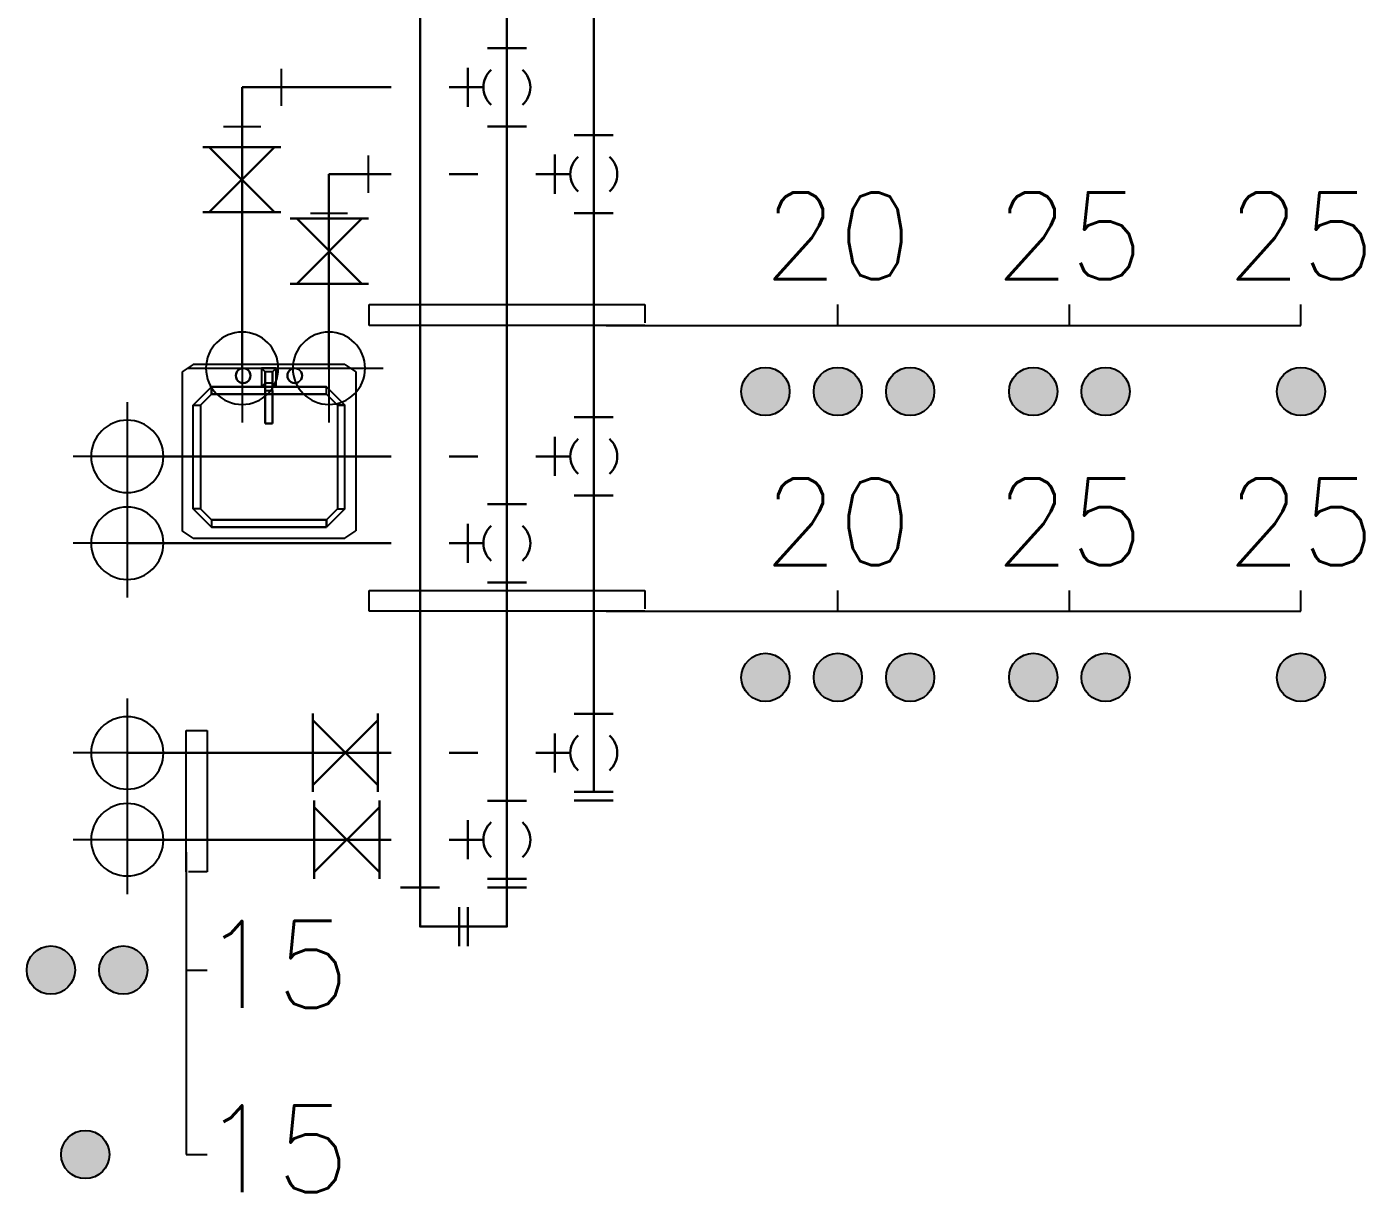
# Model space of a CAD drawing. Header units: millimetres. Extents: x 98929 to 11941380, y 952 to 54154.
# Drawn here: x 218073 to 222693, y 33988 to 38013 of the extents above; entities that cross this region are included whole.
import ezdxf
from ezdxf.enums import TextEntityAlignment as Align

# ---------------------------------------------------------------- set-up
doc = ezdxf.new("R2010")
doc.units = ezdxf.units.MM
doc.linetypes.add('PHANTOM', pattern=[63.50000000000001, 31.75, -6.35, 6.35, -6.35, 6.35, -6.35])
for name, color, linetype, lineweight in [('-급수', 3, 'Continuous', 30), ('-급탕', 2, 'Continuous', 30), ('-환탕', 4, 'Continuous', 30)]:
    doc.layers.add(name, color=color, linetype=linetype, lineweight=lineweight)
for name, color, linetype in [('1', 1, 'Continuous'), ('5TXT', 7, 'Continuous'), ('ex', 1, 'Continuous'), ('pipe', 3, 'Continuous'), ('Y', 2, 'Continuous'), ('빌트인', 8, 'Continuous')]:
    doc.layers.add(name, color=color, linetype=linetype)
doc.styles.add('굴림', font='simple.shx', dxfattribs={"bigfont": 'whgtxt.shx'})

# ---------------------------------------------------------------- blocks, each defined once
blk = doc.blocks.new('P1')
at = {"layer": '1', "color": 1, "linetype": 'Continuous'}
for p, q in [((0, -112.5), (0, 112.5)), ((112.5, 0), (-112.5, 0))]:
    blk.add_line(p, q, dxfattribs=at)
at = {"layer": 'pipe', "color": 2}
blk.add_circle((0, 0), 75, dxfattribs=at)
blk = doc.blocks.new('SINK2')
at = {"layer": '빌트인'}
for p, q in [((-261.8672973981593, 600), (-300, 574.5549607868306)), ((-300, 25.4450392134022), (-300, 574.5549607868306)), ((-261.8672973981593, 600), (261.8672973981593, 600)), ((-198.2198431470897, 561.8672973983921), (-261.8672973981593, 498.2198431470897)), ((-261.8672973981593, 498.2198431470897), (-198.2198431470897, 561.8672973983921)), ((198.2198431470897, 561.8672973983921), (-198.2198431470897, 561.8672973983921)), ((-198.2198431470897, 561.8672973983921), (198.2198431470897, 561.8672973983921)), ((-198.2198431470897, 536.3525457489304), (-198.2198431470897, 561.8672973983921)), ((-198.2198431470897, 536.3525457489304), (-198.2198431470897, 561.8672973983921)), ((261.8672973981593, 498.2198431470897), (198.2198431470897, 561.8672973983921)), ((198.2198431470897, 561.8672973983921), (198.2198431470897, 536.3525457489304)), ((261.8672973981593, 498.2198431470897), (198.2198431470897, 561.8672973983921)), ((198.2198431470897, 536.3525457489304), (198.2198431470897, 561.8672973983921)), ((261.8672973981593, 600), (300, 574.5549607868306)), ((300, 25.4450392134022), (300, 574.5549607868306)), ((-236.4222581849899, 498.2198431470897), (-198.2198431470897, 536.3525457489304)), ((-198.2198431470897, 536.3525457489304), (-236.4222581849899, 498.2198431470897)), ((-198.2198431470897, 536.3525457489304), (198.2198431470897, 536.3525457489304)), ((198.2198431470897, 536.3525457489304), (-198.2198431470897, 536.3525457489304)), ((236.4222581849899, 498.2198431470897), (198.2198431470897, 536.3525457489304)), ((198.2198431470897, 536.3525457489304), (236.4222581849899, 498.2198431470897)), ((-261.8672973981593, 498.2198431470897), (-261.8672973981593, 140.0522843271028)), ((-261.8672973981593, 498.2198431470897), (-261.8672973981593, 140.0522843271028)), ((-236.4222581849899, 498.2198431470897), (-261.8672973981593, 498.2198431470897)), ((-236.4222581849899, 498.2198431470897), (-261.8672973981593, 498.2198431470897)), ((-236.4222581849899, 140.0522843271028), (-236.4222581849899, 498.2198431470897)), ((-236.4222581849899, 140.0522843271028), (-236.4222581849899, 498.2198431470897)), ((236.4222581849899, 140.0522843271028), (236.4222581849899, 498.2198431470897)), ((236.4222581849899, 498.2198431470897), (261.8672973981593, 498.2198431470897)), ((236.4222581849899, 140.0522843271028), (236.4222581849899, 498.2198431470897)), ((236.4222581849899, 498.2198431470897), (261.8672973981593, 498.2198431470897)), ((261.8672973981593, 498.2198431470897), (261.8672973981593, 140.0522843271028)), ((261.8672973981593, 498.2198431470897), (261.8672973981593, 140.0522843271028)), ((-12.75737582473084, 203.6300261421129), (-12.75737582473084, 89.09249346447177)), ((12.75737582473084, 203.6300261421129), (-12.75737582473084, 203.6300261421129)), ((-12.75737582473084, 203.6300261421129), (-12.75737582473084, 101.8498692892026)), ((12.75737582473084, 203.6300261421129), (-12.75737582473084, 203.6300261421129)), ((-12.75737582473084, 203.6300261421129), (12.75737582473084, 203.6300261421129)), ((12.75737582473084, 203.6300261421129), (-12.75737582473084, 203.6300261421129)), ((-12.75737582473084, 203.6300261421129), (-12.75737582473084, 101.8498692892026)), ((-12.75737582473084, 89.09249346447177), (-12.75737582473084, 203.6300261421129)), ((12.75737582473084, 89.09249346447177), (12.75737582473084, 203.6300261421129)), ((12.75737582473084, 101.8498692892026), (12.75737582473084, 203.6300261421129)), ((12.75737582473084, 203.6300261421129), (12.75737582473084, 101.8498692892026)), ((12.75737582473084, 89.09249346447177), (12.75737582473084, 203.6300261421129)), ((-261.8672973981593, 140.0522843271028), (-198.2198431470897, 76.40483007603325)), ((-261.8672973981593, 140.0522843271028), (-236.4222581849899, 140.0522843271028)), ((-198.2198431470897, 76.40483007603325), (-261.8672973981593, 140.0522843271028)), ((-261.8672973981593, 140.0522843271028), (-236.4222581849899, 140.0522843271028)), ((-198.2198431470897, 101.8498692892026), (-236.4222581849899, 140.0522843271028)), ((-236.4222581849899, 140.0522843271028), (-198.2198431470897, 101.8498692892026)), ((198.2198431470897, 76.40483007603325), (261.8672973981593, 140.0522843271028)), ((236.4222581849899, 140.0522843271028), (198.2198431470897, 101.8498692892026)), ((261.8672973981593, 140.0522843271028), (198.2198431470897, 76.40483007603325)), ((198.2198431470897, 101.8498692892026), (236.4222581849899, 140.0522843271028)), ((261.8672973981593, 140.0522843271028), (236.4222581849899, 140.0522843271028)), ((236.4222581849899, 140.0522843271028), (261.8672973981593, 140.0522843271028)), ((198.2198431470897, 101.8498692892026), (-198.2198431470897, 101.8498692892026)), ((-198.2198431470897, 101.8498692892026), (198.2198431470897, 101.8498692892026)), ((-198.2198431470897, 76.40483007603325), (-198.2198431470897, 101.8498692892026)), ((-198.2198431470897, 101.8498692892026), (-198.2198431470897, 76.40483007603325)), ((12.75737582473084, 101.8498692892026), (-12.75737582473084, 101.8498692892026)), ((-12.75737582473084, 101.8498692892026), (12.75737582473084, 101.8498692892026)), ((-12.75737582473084, 63.64745425130241), (-12.75737582473084, 101.8498692892026)), ((-12.75737582473084, 101.8498692892026), (-12.75737582473084, 89.09249346447177)), ((-12.75737582473084, 101.8498692892026), (-12.75737582473084, 89.09249346447177)), ((-12.75737582473084, 63.64745425130241), (-12.75737582473084, 101.8498692892026)), ((12.75737582473084, 101.8498692892026), (12.75737582473084, 63.64745425130241)), ((12.75737582473084, 89.09249346447177), (12.75737582473084, 101.8498692892026)), ((12.75737582473084, 101.8498692892026), (12.75737582473084, 63.64745425130241)), ((12.75737582473084, 101.8498692892026), (12.75737582473084, 89.09249346447177)), ((198.2198431470897, 101.8498692892026), (198.2198431470897, 76.40483007603325)), ((198.2198431470897, 101.8498692892026), (198.2198431470897, 76.40483007603325)), ((-198.2198431470897, 76.40483007603325), (198.2198431470897, 76.40483007603325)), ((198.2198431470897, 76.40483007603325), (-198.2198431470897, 76.40483007603325)), ((-111.1216233037412, 50.95979086286388), (-113.7009834432974, 44.75538404099643)), ((-113.7009834432974, 44.75538404099643), (-111.1216233037412, 50.95979086286388)), ((-111.1216233037412, 50.95979086286388), (-113.7009834432974, 44.75538404099643)), ((-113.7009834432974, 44.75538404099643), (-111.1216233037412, 50.95979086286388)), ((-107.0783020041417, 56.188223577803), (-111.1216233037412, 50.95979086286388)), ((-111.1216233037412, 50.95979086286388), (-107.0783020041417, 56.188223577803)), ((-107.0783020041417, 56.188223577803), (-111.1216233037412, 50.95979086286388)), ((-111.1216233037412, 50.95979086286388), (-107.0783020041417, 56.188223577803)), ((-101.8498692892026, 60.23154487740248), (-107.0783020041417, 56.188223577803)), ((-107.0783020041417, 56.188223577803), (-101.8498692892026, 60.23154487740248)), ((-101.8498692892026, 60.23154487740248), (-107.0783020041417, 56.188223577803)), ((-107.0783020041417, 56.188223577803), (-101.8498692892026, 60.23154487740248)), ((-95.64546246733516, 62.81090501695871), (-101.8498692892026, 60.23154487740248)), ((-101.8498692892026, 60.23154487740248), (-95.64546246733516, 62.81090501695871)), ((-95.64546246733516, 62.81090501695871), (-101.8498692892026, 60.23154487740248)), ((-101.8498692892026, 60.23154487740248), (-95.64546246733516, 62.81090501695871)), ((-89.09249346447177, 63.64745425130241), (-95.64546246733516, 62.81090501695871)), ((-95.64546246733516, 62.81090501695871), (-89.09249346447177, 63.64745425130241)), ((-89.09249346447177, 63.64745425130241), (-95.64546246733516, 62.81090501695871)), ((-95.64546246733516, 62.81090501695871), (-89.09249346447177, 63.64745425130241)), ((-82.46981202531606, 62.81090501695871), (-89.09249346447177, 63.64745425130241)), ((-82.46981202531606, 62.81090501695871), (-89.09249346447177, 63.64745425130241)), ((-89.09249346447177, 63.64745425130241), (-82.46981202531606, 62.81090501695871)), ((-82.46981202531606, 62.81090501695871), (-89.09249346447177, 63.64745425130241)), ((-76.33511763974093, 60.23154487740248), (-82.46981202531606, 62.81090501695871)), ((-82.46981202531606, 62.81090501695871), (-76.33511763974093, 60.23154487740248)), ((-76.33511763974093, 60.23154487740248), (-82.46981202531606, 62.81090501695871)), ((-82.46981202531606, 62.81090501695871), (-76.33511763974093, 60.23154487740248)), ((-71.10668492456898, 56.188223577803), (-76.33511763974093, 60.23154487740248)), ((-76.33511763974093, 60.23154487740248), (-71.10668492456898, 56.188223577803)), ((-71.10668492456898, 56.188223577803), (-76.33511763974093, 60.23154487740248)), ((-76.33511763974093, 60.23154487740248), (-71.10668492456898, 56.188223577803)), ((-67.0633636249695, 50.95979086286388), (-71.10668492456898, 56.188223577803)), ((-71.10668492456898, 56.188223577803), (-67.0633636249695, 50.95979086286388)), ((-67.0633636249695, 50.95979086286388), (-71.10668492456898, 56.188223577803)), ((-71.10668492456898, 56.188223577803), (-67.0633636249695, 50.95979086286388)), ((-64.4840034856461, 44.75538404099643), (-67.0633636249695, 50.95979086286388)), ((-67.0633636249695, 50.95979086286388), (-64.4840034856461, 44.75538404099643)), ((-64.4840034856461, 44.75538404099643), (-67.0633636249695, 50.95979086286388)), ((-67.0633636249695, 50.95979086286388), (-64.4840034856461, 44.75538404099643)), ((-12.75737582473084, 63.64745425130241), (-25.44503921316937, 76.40483007603325)), ((-25.44503921316937, 76.40483007603325), (25.44503921316937, 76.40483007603325)), ((-25.44503921316937, 76.40483007603325), (-12.75737582473084, 63.64745425130241)), ((-25.44503921316937, 12.75737582473084), (-25.44503921316937, 76.40483007603325)), ((-12.75737582473084, 89.09249346447177), (12.75737582473084, 89.09249346447177)), ((-12.75737582473084, 89.09249346447177), (12.75737582473084, 89.09249346447177)), ((-12.75737582473084, 25.4450392134022), (-12.75737582473084, 89.09249346447177)), ((-12.75737582473084, 89.09249346447177), (-12.75737582473084, 25.4450392134022)), ((12.75737582473084, 63.64745425130241), (-12.75737582473084, 63.64745425130241)), ((12.75737582473084, 63.64745425130241), (-12.75737582473084, 63.64745425130241)), ((-12.75737582473084, 25.4450392134022), (-12.75737582473084, 63.64745425130241)), ((12.75737582473084, 89.09249346447177), (12.75737582473084, 25.4450392134022)), ((12.75737582473084, 89.09249346447177), (12.75737582473084, 25.4450392134022)), ((25.44503921316937, 76.40483007603325), (12.75737582473084, 63.64745425130241)), ((12.75737582473084, 63.64745425130241), (25.44503921316937, 76.40483007603325)), ((12.75737582473084, 25.4450392134022), (12.75737582473084, 63.64745425130241)), ((25.44503921316937, 76.40483007603325), (25.44503921316937, 12.75737582473084)), ((67.0633636249695, 50.95979086286388), (64.4840034856461, 44.75538404099643)), ((64.4840034856461, 44.75538404099643), (67.0633636249695, 50.95979086286388)), ((67.0633636249695, 50.95979086286388), (64.4840034856461, 44.75538404099643)), ((64.4840034856461, 44.75538404099643), (67.0633636249695, 50.95979086286388)), ((71.10668492480181, 56.188223577803), (67.0633636249695, 50.95979086286388)), ((67.0633636249695, 50.95979086286388), (71.10668492480181, 56.188223577803)), ((71.10668492480181, 56.188223577803), (67.0633636249695, 50.95979086286388)), ((67.0633636249695, 50.95979086286388), (71.10668492480181, 56.188223577803)), ((76.33511763974093, 60.23154487740248), (71.10668492480181, 56.188223577803)), ((71.10668492480181, 56.188223577803), (76.33511763974093, 60.23154487740248)), ((76.33511763974093, 60.23154487740248), (71.10668492480181, 56.188223577803)), ((71.10668492480181, 56.188223577803), (76.33511763974093, 60.23154487740248)), ((82.46981202531606, 62.81090501695871), (76.33511763974093, 60.23154487740248)), ((76.33511763974093, 60.23154487740248), (82.46981202531606, 62.81090501695871)), ((82.46981202531606, 62.81090501695871), (76.33511763974093, 60.23154487740248)), ((76.33511763974093, 60.23154487740248), (82.46981202531606, 62.81090501695871)), ((89.09249346447177, 63.64745425130241), (82.46981202531606, 62.81090501695871)), ((82.46981202531606, 62.81090501695871), (89.09249346447177, 63.64745425130241)), ((89.09249346447177, 63.64745425130241), (82.46981202531606, 62.81090501695871)), ((82.46981202531606, 62.81090501695871), (89.09249346447177, 63.64745425130241)), ((95.64546246733516, 62.81090501695871), (89.09249346447177, 63.64745425130241)), ((89.09249346447177, 63.64745425130241), (95.64546246733516, 62.81090501695871)), ((95.64546246733516, 62.81090501695871), (89.09249346447177, 63.64745425130241)), ((89.09249346447177, 63.64745425130241), (95.64546246733516, 62.81090501695871)), ((101.8498692892026, 60.23154487740248), (95.64546246733516, 62.81090501695871)), ((95.64546246733516, 62.81090501695871), (101.8498692892026, 60.23154487740248)), ((101.8498692892026, 60.23154487740248), (95.64546246733516, 62.81090501695871)), ((95.64546246733516, 62.81090501695871), (101.8498692892026, 60.23154487740248)), ((107.0783020043746, 56.188223577803), (101.8498692892026, 60.23154487740248)), ((101.8498692892026, 60.23154487740248), (107.0783020043746, 56.188223577803)), ((107.0783020043746, 56.188223577803), (101.8498692892026, 60.23154487740248)), ((101.8498692892026, 60.23154487740248), (107.0783020043746, 56.188223577803)), ((111.121623303974, 50.95979086286388), (107.0783020043746, 56.188223577803)), ((107.0783020043746, 56.188223577803), (111.121623303974, 50.95979086286388)), ((111.121623303974, 50.95979086286388), (107.0783020043746, 56.188223577803)), ((107.0783020043746, 56.188223577803), (111.121623303974, 50.95979086286388)), ((113.7009834432974, 44.75538404099643), (111.121623303974, 50.95979086286388)), ((111.121623303974, 50.95979086286388), (113.7009834432974, 44.75538404099643)), ((113.7009834432974, 44.75538404099643), (111.121623303974, 50.95979086286388)), ((111.121623303974, 50.95979086286388), (113.7009834432974, 44.75538404099643)), ((-261.8672973981593, 0), (-300, 25.4450392134022)), ((261.8672973981593, 0), (-261.8672973981593, 0)), ((-113.7009834432974, 44.75538404099643), (-114.5375326776411, 38.20241503813304)), ((-114.5375326776411, 38.20241503813304), (-113.7009834432974, 44.75538404099643)), ((-113.7009834432974, 44.75538404099643), (-114.5375326776411, 38.20241503813304)), ((-114.5375326776411, 38.20241503813304), (-113.7009834432974, 44.75538404099643)), ((-114.5375326776411, 38.20241503813304), (-113.7009834432974, 31.57973359897733)), ((-113.7009834432974, 31.57973359897733), (-114.5375326776411, 38.20241503813304)), ((-114.5375326776411, 38.20241503813304), (-113.7009834432974, 31.57973359897733)), ((-113.7009834432974, 31.57973359897733), (-114.5375326776411, 38.20241503813304)), ((-113.7009834432974, 31.57973359897733), (-111.1216233037412, 25.4450392134022)), ((-111.1216233037412, 25.4450392134022), (-113.7009834432974, 31.57973359897733)), ((-113.7009834432974, 31.57973359897733), (-111.1216233037412, 25.4450392134022)), ((-111.1216233037412, 25.4450392134022), (-113.7009834432974, 31.57973359897733)), ((-111.1216233037412, 25.4450392134022), (-107.0783020041417, 20.21660649823025)), ((-107.0783020041417, 20.21660649823025), (-111.1216233037412, 25.4450392134022)), ((-111.1216233037412, 25.4450392134022), (-107.0783020041417, 20.21660649823025)), ((-107.0783020041417, 20.21660649823025), (-111.1216233037412, 25.4450392134022)), ((-107.0783020041417, 20.21660649823025), (-101.8498692892026, 16.17328519863077)), ((-101.8498692892026, 16.17328519863077), (-107.0783020041417, 20.21660649823025)), ((-107.0783020041417, 20.21660649823025), (-101.8498692892026, 16.17328519863077)), ((-101.8498692892026, 16.17328519863077), (-107.0783020041417, 20.21660649823025)), ((-101.8498692892026, 16.17328519863077), (-95.64546246733516, 13.59392505930737)), ((-95.64546246733516, 13.59392505930737), (-101.8498692892026, 16.17328519863077)), ((-101.8498692892026, 16.17328519863077), (-95.64546246733516, 13.59392505930737)), ((-95.64546246733516, 13.59392505930737), (-101.8498692892026, 16.17328519863077)), ((-95.64546246733516, 13.59392505930737), (-89.09249346447177, 12.75737582473084)), ((-89.09249346447177, 12.75737582473084), (-95.64546246733516, 13.59392505930737)), ((-95.64546246733516, 13.59392505930737), (-89.09249346447177, 12.75737582473084)), ((-89.09249346447177, 12.75737582473084), (-95.64546246733516, 13.59392505930737)), ((-89.09249346447177, 12.75737582473084), (-82.46981202531606, 13.59392505930737)), ((-82.46981202531606, 13.59392505930737), (-89.09249346447177, 12.75737582473084)), ((-89.09249346447177, 12.75737582473084), (-82.46981202531606, 13.59392505930737)), ((-82.46981202531606, 13.59392505930737), (-89.09249346447177, 12.75737582473084)), ((-82.46981202531606, 13.59392505930737), (-76.33511763974093, 16.17328519863077)), ((-76.33511763974093, 16.17328519863077), (-82.46981202531606, 13.59392505930737)), ((-82.46981202531606, 13.59392505930737), (-76.33511763974093, 16.17328519863077)), ((-76.33511763974093, 16.17328519863077), (-82.46981202531606, 13.59392505930737)), ((-76.33511763974093, 16.17328519863077), (-71.10668492456898, 20.21660649823025)), ((-71.10668492456898, 20.21660649823025), (-76.33511763974093, 16.17328519863077)), ((-76.33511763974093, 16.17328519863077), (-71.10668492456898, 20.21660649823025)), ((-71.10668492456898, 20.21660649823025), (-76.33511763974093, 16.17328519863077)), ((-71.10668492456898, 20.21660649823025), (-67.0633636249695, 25.4450392134022)), ((-67.0633636249695, 25.4450392134022), (-71.10668492456898, 20.21660649823025)), ((-71.10668492456898, 20.21660649823025), (-67.0633636249695, 25.4450392134022)), ((-67.0633636249695, 25.4450392134022), (-71.10668492456898, 20.21660649823025)), ((-67.0633636249695, 25.4450392134022), (-64.4840034856461, 31.57973359897733)), ((-64.4840034856461, 31.57973359897733), (-67.0633636249695, 25.4450392134022)), ((-67.0633636249695, 25.4450392134022), (-64.4840034856461, 31.57973359897733)), ((-64.4840034856461, 31.57973359897733), (-67.0633636249695, 25.4450392134022)), ((-63.64745425106958, 38.20241503813304), (-64.4840034856461, 44.75538404099643)), ((-64.4840034856461, 44.75538404099643), (-63.64745425106958, 38.20241503813304)), ((-63.64745425106958, 38.20241503813304), (-64.4840034856461, 44.75538404099643)), ((-64.4840034856461, 44.75538404099643), (-63.64745425106958, 38.20241503813304)), ((-64.4840034856461, 31.57973359897733), (-63.64745425106958, 38.20241503813304)), ((-63.64745425106958, 38.20241503813304), (-64.4840034856461, 31.57973359897733)), ((-64.4840034856461, 31.57973359897733), (-63.64745425106958, 38.20241503813304)), ((-63.64745425106958, 38.20241503813304), (-64.4840034856461, 31.57973359897733)), ((-12.75737582473084, 25.4450392134022), (-25.44503921316937, 12.75737582473084)), ((-12.75737582473084, 25.4450392134022), (-25.44503921316937, 12.75737582473084)), ((25.44503921316937, 12.75737582473084), (-25.44503921316937, 12.75737582473084)), ((12.75737582473084, 25.4450392134022), (-12.75737582473084, 25.4450392134022)), ((12.75737582473084, 25.4450392134022), (-12.75737582473084, 25.4450392134022)), ((12.75737582473084, 25.4450392134022), (25.44503921316937, 12.75737582473084)), ((12.75737582473084, 25.4450392134022), (25.44503921316937, 12.75737582473084)), ((63.64745425130241, 38.20241503813304), (64.4840034856461, 44.75538404099643)), ((64.4840034856461, 44.75538404099643), (63.64745425130241, 38.20241503813304)), ((63.64745425130241, 38.20241503813304), (64.4840034856461, 44.75538404099643)), ((64.4840034856461, 44.75538404099643), (63.64745425130241, 38.20241503813304)), ((63.64745425130241, 38.20241503813304), (64.4840034856461, 31.57973359897733)), ((64.4840034856461, 31.57973359897733), (63.64745425130241, 38.20241503813304)), ((63.64745425130241, 38.20241503813304), (64.4840034856461, 31.57973359897733)), ((64.4840034856461, 31.57973359897733), (63.64745425130241, 38.20241503813304)), ((64.4840034856461, 31.57973359897733), (67.0633636249695, 25.4450392134022)), ((67.0633636249695, 25.4450392134022), (64.4840034856461, 31.57973359897733)), ((64.4840034856461, 31.57973359897733), (67.0633636249695, 25.4450392134022)), ((67.0633636249695, 25.4450392134022), (64.4840034856461, 31.57973359897733)), ((67.0633636249695, 25.4450392134022), (71.10668492480181, 20.21660649823025)), ((71.10668492480181, 20.21660649823025), (67.0633636249695, 25.4450392134022)), ((67.0633636249695, 25.4450392134022), (71.10668492480181, 20.21660649823025)), ((71.10668492480181, 20.21660649823025), (67.0633636249695, 25.4450392134022)), ((71.10668492480181, 20.21660649823025), (76.33511763974093, 16.17328519863077)), ((76.33511763974093, 16.17328519863077), (71.10668492480181, 20.21660649823025)), ((71.10668492480181, 20.21660649823025), (76.33511763974093, 16.17328519863077)), ((76.33511763974093, 16.17328519863077), (71.10668492480181, 20.21660649823025)), ((76.33511763974093, 16.17328519863077), (82.46981202531606, 13.59392505930737)), ((82.46981202531606, 13.59392505930737), (76.33511763974093, 16.17328519863077)), ((76.33511763974093, 16.17328519863077), (82.46981202531606, 13.59392505930737)), ((82.46981202531606, 13.59392505930737), (76.33511763974093, 16.17328519863077)), ((82.46981202531606, 13.59392505930737), (89.09249346447177, 12.75737582473084)), ((89.09249346447177, 12.75737582473084), (82.46981202531606, 13.59392505930737)), ((82.46981202531606, 13.59392505930737), (89.09249346447177, 12.75737582473084)), ((89.09249346447177, 12.75737582473084), (82.46981202531606, 13.59392505930737)), ((89.09249346447177, 12.75737582473084), (95.64546246733516, 13.59392505930737)), ((95.64546246733516, 13.59392505930737), (89.09249346447177, 12.75737582473084)), ((89.09249346447177, 12.75737582473084), (95.64546246733516, 13.59392505930737)), ((95.64546246733516, 13.59392505930737), (89.09249346447177, 12.75737582473084)), ((95.64546246733516, 13.59392505930737), (101.8498692892026, 16.17328519863077)), ((101.8498692892026, 16.17328519863077), (95.64546246733516, 13.59392505930737)), ((95.64546246733516, 13.59392505930737), (101.8498692892026, 16.17328519863077)), ((101.8498692892026, 16.17328519863077), (95.64546246733516, 13.59392505930737)), ((101.8498692892026, 16.17328519863077), (107.0783020043746, 20.21660649823025)), ((107.0783020043746, 20.21660649823025), (101.8498692892026, 16.17328519863077)), ((101.8498692892026, 16.17328519863077), (107.0783020043746, 20.21660649823025)), ((107.0783020043746, 20.21660649823025), (101.8498692892026, 16.17328519863077)), ((107.0783020043746, 20.21660649823025), (111.121623303974, 25.4450392134022)), ((111.121623303974, 25.4450392134022), (107.0783020043746, 20.21660649823025)), ((107.0783020043746, 20.21660649823025), (111.121623303974, 25.4450392134022)), ((111.121623303974, 25.4450392134022), (107.0783020043746, 20.21660649823025)), ((111.121623303974, 25.4450392134022), (113.7009834432974, 31.57973359897733)), ((113.7009834432974, 31.57973359897733), (111.121623303974, 25.4450392134022)), ((111.121623303974, 25.4450392134022), (113.7009834432974, 31.57973359897733)), ((113.7009834432974, 31.57973359897733), (111.121623303974, 25.4450392134022)), ((114.5375326776411, 38.20241503813304), (113.7009834432974, 44.75538404099643)), ((113.7009834432974, 44.75538404099643), (114.5375326776411, 38.20241503813304)), ((114.5375326776411, 38.20241503813304), (113.7009834432974, 44.75538404099643)), ((113.7009834432974, 44.75538404099643), (114.5375326776411, 38.20241503813304)), ((113.7009834432974, 31.57973359897733), (114.5375326776411, 38.20241503813304)), ((114.5375326776411, 38.20241503813304), (113.7009834432974, 31.57973359897733)), ((113.7009834432974, 31.57973359897733), (114.5375326776411, 38.20241503813304)), ((114.5375326776411, 38.20241503813304), (113.7009834432974, 31.57973359897733)), ((261.8672973981593, 0), (300, 25.4450392134022))]:
    blk.add_line(p, q, dxfattribs=at)
blk = doc.blocks.new('SF31T')
at = {"color": 2, "linetype": 'Continuous'}
for p, q in [((-0.75, 1.5), (0.75, 1.5)), ((1.5, 0.75), (1.5, -0.75)), ((-0.75, -1.5), (0.75, -1.5))]:
    blk.add_line(p, q, dxfattribs=at)
at = {"color": 0, "linetype": 'Continuous'}
for p, q in [((0, 1.5), (0, -1.5)), ((1.5, 0), (0.9000000000000057, 0))]:
    blk.add_line(p, q, dxfattribs=at)
at = {"color": 2, "linetype": 'Continuous'}
for start, end in [(131.8103148957781, 228.1896851042219), (311.8103148957782, 408.1896851042219)]:
    blk.add_arc((0, 0), 0.9, start, end, dxfattribs=at)
for p in [(0, 1.5), (1.5, 0), (0, -1.5)]:
    blk.add_point(p, dxfattribs=at)
blk = doc.blocks.new('SF30D2')
at = {"color": 2, "linetype": 'Continuous'}
for p, q in [((0.7499999999999432, 1.5), (-0.7500000000000568, 1.5)), ((1.499999999999943, -0.75), (1.499999999999943, 0.75)), ((-0.7500000000000568, -1.499999999999886), (0.7499999999999432, -1.499999999999886)), ((-0.7500000000000568, -1.822017367763351), (0.7499999999999432, -1.822017367763351))]:
    blk.add_line(p, q, dxfattribs=at)
at = {"color": 0, "linetype": 'Continuous'}
for p, q in [((-5.684341886080801e-14, -1.499999999999886), (-5.684341886080801e-14, 1.5)), ((0.8999999999999773, 0), (1.499999999999943, 0))]:
    blk.add_line(p, q, dxfattribs=at)
at = {"color": 2, "linetype": 'Continuous'}
for start, end in [(131.8103148957781, 228.1896851042219), (311.8103148957781, 408.1896851042219)]:
    blk.add_arc((0, 0), 0.9, start, end, dxfattribs=at)
for p in [(-5.684341886080801e-14, 1.5), (1.499999999999943, 0)]:
    blk.add_point(p, dxfattribs=at)
blk = doc.blocks.new('SA20L')
at = {"color": 2, "linetype": 'Continuous'}
for p, q in [((1.590990257669745, 0.5303300858899149), (0.5303300858899149, 1.590990257669745)), ((0.5303300858899149, -1.590990257669745), (1.590990257669745, -0.5303300858899149))]:
    blk.add_line(p, q, dxfattribs=at)
at = {"color": 0, "linetype": 'Continuous'}
blk.add_lwpolyline([(1.06066017177983, -1.060660171779801), (0, 0), (1.06066017177983, 1.060660171779801)], dxfattribs=at)
at = {"color": 2, "linetype": 'Continuous'}
for p in [(1.060660171779844, 1.060660171779801), (1.060660171779844, -1.06066017177983)]:
    blk.add_point(p, dxfattribs=at)
blk = doc.blocks.new('VALG01')
at = {"color": 3, "linetype": 'Continuous'}
for p, q in [((-1.249999999999972, 1.5), (-1.249999999999972, -1.5)), ((1.250000000000028, 1.5), (1.250000000000028, -1.5))]:
    blk.add_line(p, q, dxfattribs=at)
at = {"color": 2, "linetype": 'Continuous'}
for p, q in [((-1.249999999999972, -1.25), (1.250000000000028, 1.25)), ((-1.249999999999972, 1.25), (1.250000000000028, -1.25))]:
    blk.add_line(p, q, dxfattribs=at)
at = {"color": 3, "linetype": 'Continuous'}
for p in [(-1.249999999999972, 0), (1.250000000000028, 0)]:
    blk.add_point(p, dxfattribs=at)
blk = doc.blocks.new('A$C2A6351C6')
at = {"xscale": 49.99999999999999, "yscale": 49.99999999999999, "zscale": 49.99999999999999, "rotation": 180}
blk.add_blockref('VALG01', (62.50007005262887, 75.00007149600424), dxfattribs=at)

msp = doc.modelspace()

# ---------------------------------------------------------------- hatches: boundary and pattern name
at = {"layer": '5TXT'}
h = msp.add_hatch(color=7, dxfattribs=at)
h.dxf.hatch_style = 1
edge = h.paths.add_edge_path()
edge.add_arc((220624.6659306483, 36753.40127378902), 83.33299996666676, 539.9999999999786, 899.9999999999786, ccw=False)
h = msp.add_hatch(color=7, dxfattribs=at)
h.dxf.hatch_style = 1
edge = h.paths.add_edge_path()
edge.add_arc((220874.6649305483, 36753.40127378879), 83.33299996666676, 539.9999999999786, 899.9999999999786, ccw=False)
h = msp.add_hatch(color=7, dxfattribs=at)
h.dxf.hatch_style = 1
edge = h.paths.add_edge_path()
edge.add_arc((221124.6639304483, 36753.40127378879), 83.33299996666676, 539.9999999999786, 899.9999999999786, ccw=False)
h = msp.add_hatch(color=7, dxfattribs=at)
h.dxf.hatch_style = 1
edge = h.paths.add_edge_path()
edge.add_arc((221549.6622302783, 36753.40127378879), 83.33299996666676, 539.9999999999786, 899.9999999999786, ccw=False)
h = msp.add_hatch(color=7, dxfattribs=at)
h.dxf.hatch_style = 1
edge = h.paths.add_edge_path()
edge.add_arc((221799.6612301783, 36753.40127378856), 83.33299996666676, 539.9999999999786, 899.9999999999786, ccw=False)
h = msp.add_hatch(color=7, dxfattribs=at)
h.dxf.hatch_style = 1
edge = h.paths.add_edge_path()
edge.add_arc((222474.6585299083, 36753.40127378832), 83.33299996666676, 539.9999999999786, 899.9999999999786, ccw=False)
h = msp.add_hatch(color=7, dxfattribs=at)
h.dxf.hatch_style = 1
edge = h.paths.add_edge_path()
edge.add_arc((220624.6659306483, 35766.00033541689), 83.33299996666676, 539.9999999999786, 899.9999999999786, ccw=False)
h = msp.add_hatch(color=7, dxfattribs=at)
h.dxf.hatch_style = 1
edge = h.paths.add_edge_path()
edge.add_arc((220874.6649305483, 35766.00033541666), 83.33299996666676, 539.9999999999786, 899.9999999999786, ccw=False)
h = msp.add_hatch(color=7, dxfattribs=at)
h.dxf.hatch_style = 1
edge = h.paths.add_edge_path()
edge.add_arc((221124.6639304483, 35766.00033541666), 83.33299996666676, 539.9999999999786, 899.9999999999786, ccw=False)
h = msp.add_hatch(color=7, dxfattribs=at)
h.dxf.hatch_style = 1
edge = h.paths.add_edge_path()
edge.add_arc((221549.6622302783, 35766.00033541666), 83.33299996666676, 539.9999999999786, 899.9999999999786, ccw=False)
h = msp.add_hatch(color=7, dxfattribs=at)
h.dxf.hatch_style = 1
edge = h.paths.add_edge_path()
edge.add_arc((221799.6612301783, 35766.00033541644), 83.33299996666676, 539.9999999999786, 899.9999999999786, ccw=False)
h = msp.add_hatch(color=7, dxfattribs=at)
h.dxf.hatch_style = 1
edge = h.paths.add_edge_path()
edge.add_arc((222474.6585299083, 35766.00033541619), 83.33299996666676, 539.9999999999786, 899.9999999999786, ccw=False)
h = msp.add_hatch(color=7, dxfattribs=at)
h.dxf.hatch_style = 1
edge = h.paths.add_edge_path()
edge.add_arc((218156.183006656, 34754.9758771336), 83.33299996666676, 359.9999999999786, 719.9999999999786, ccw=False)
h = msp.add_hatch(color=7, dxfattribs=at)
h.dxf.hatch_style = 1
edge = h.paths.add_edge_path()
edge.add_arc((218406.1820065559, 34754.97587713339), 83.33299996666676, 359.9999999999786, 719.9999999999786, ccw=False)
h = msp.add_hatch(color=7, dxfattribs=at)
h.dxf.hatch_style = 1
edge = h.paths.add_edge_path()
edge.add_arc((218275.0325434836, 34118.00250849293), 83.33299996666676, 449.9999999999786, 809.9999999999786, ccw=False)

# ---------------------------------------------------------------- linework, layer by layer
at = {"layer": '-급수', "linetype": 'Continuous', "ltscale": 10}
for p, q in [((220031.567181955, 38160.50243514645), (220031.5671819551, 37594.12652312418)), ((219116.8104624425, 36833.63901382929), (219116.8104624428, 37504.12652312742)), ((219331.5671819547, 37504.12652312765), (219116.8104624428, 37504.12652312742)), ((219631.5671819549, 37504.12652312798), (219531.5671819547, 37504.12652312787)), ((219896.5671819551, 37504.12652312827), (219831.5671819548, 37504.1265231282)), ((220031.5671819551, 37414.12652313116), (220031.5671819551, 36619.2783694747)), ((219331.5671819547, 36529.27836947818), (218420.1358357711, 36529.27836947787)), ((219631.5671819549, 36529.27836947828), (219531.5671819548, 36529.27836947825)), ((219896.567181955, 36529.27836947837), (219831.5671819549, 36529.27836947835)), ((220031.567181955, 36439.27836948168), (220031.5671819551, 35370.17360412113)), ((219331.567181955, 35505.17360412093), (218420.1357754699, 35505.17360412062)), ((219631.567181955, 35505.17360412104), (219531.567181955, 35505.173604121)), ((219896.5671819551, 35505.17360412113), (219831.567181955, 35505.1736041211))]:
    msp.add_line(p, q, dxfattribs=at)
at = {"layer": '-급탕', "color": 4, "linetype": 'Continuous', "ltscale": 10}
for p, q in [((219431.5671819534, 46307.83504431744), (219431.5671819551, 34905.1736513849)), ((218816.8104624424, 36833.63901382928), (218816.8104624428, 37804.12652312736)), ((219331.5671819547, 37804.12652312757), (218816.8104624428, 37804.12652312736)), ((219650.5671819549, 37804.12652312771), (219531.5671819547, 37804.12652312766)), ((219331.5671819548, 36229.27836947817), (218420.1358357712, 36229.27836947782)), ((219650.567181955, 36229.27836947828), (219531.5671819549, 36229.27836947824)), ((219331.567181955, 35205.17360412091), (218420.1357754699, 35205.17360412057)), ((219650.567181955, 35205.17360412103), (219531.567181955, 35205.17360412098))]:
    msp.add_line(p, q, dxfattribs=at)
at = {"layer": '-환탕', "linetype": 'Continuous', "ltscale": 10}
for p, q in [((219731.5671819541, 46007.83504431746), (219731.5671819551, 34905.17365138493)), ((219731.5671819551, 34905.17365138493), (219431.5671819551, 34905.1736513849))]:
    msp.add_line(p, q, dxfattribs=at)
at = {"layer": '5TXT', "color": 7}
for centre in [(220624.6659306483, 36753.40127378903), (220874.6649305483, 36753.4012737888), (221124.6639304483, 36753.4012737888), (221549.6622302783, 36753.4012737888), (221799.6612301783, 36753.40127378858), (222474.6585299083, 36753.40127378833), (220624.6659306483, 35766.0003354169), (220874.6649305483, 35766.00033541668), (221124.6639304483, 35766.00033541668), (221549.6622302783, 35766.00033541668), (221799.6612301783, 35766.00033541645), (222474.6585299083, 35766.0003354162), (218156.183006656, 34754.97587713361), (218406.1820065559, 34754.9758771334), (218275.0325434836, 34118.00250849294)]:
    msp.add_circle(centre, 83.33299996666676, dxfattribs=at)
at = {"layer": 'ex', "ltscale": 3000}
for p, q in [((219255.1334330968, 36982.01044398006), (219255.1334330968, 37054.01015597882)), ((219255.1334330968, 37054.01015597882), (220208.000930813, 37054.01015597979)), ((220874.6649305485, 36982.01997359093), (220874.6649305485, 37054.01015595166)), ((221674.6617302285, 36982.01044398145), (221674.6617302285, 37054.01015595141)), ((222474.6585299085, 36982.01044398123), (222474.6585299085, 37054.01015595118)), ((220208.000930813, 36982.01044398102), (219255.1334330968, 36982.01044398006)), ((220074.6681308658, 36982.01044398098), (222474.6585299086, 36982.01997359093)), ((219255.1334330968, 35994.60950560794), (219255.1334330968, 36066.60921760669)), ((219255.1334330968, 36066.60921760669), (220208.000930813, 36066.60921760766)), ((220874.6649305485, 35994.61903521881), (220874.6649305485, 36066.60921757953)), ((221674.6617302285, 35994.60950560933), (221674.6617302285, 36066.60921757928)), ((222474.6585299085, 35994.6095056091), (222474.6585299085, 36066.60921757905)), ((220208.000930813, 35994.6095056089), (219255.1334330968, 35994.60950560794)), ((220074.6681308658, 35994.60950560885), (222474.6585299086, 35994.61903521881)), ((218623.6417136753, 35582.59076224847), (218695.6414256741, 35582.59076224847)), ((218623.6417136763, 35094.56230518784), (218623.6417136753, 35582.59076224847)), ((218695.6414256741, 35582.59076224847), (218695.641425675, 35094.56230518784)), ((218623.6417136762, 35162.47959079872), (218623.6480667495, 34118.00250849274)), ((218623.6417136765, 34754.9758771334), (218695.6414256465, 34754.9758771334)), ((218623.6480667495, 34118.00250849274), (218695.6414256466, 34118.00250849274))]:
    msp.add_line(p, q, dxfattribs=at)
at = {"layer": 'ex', "linetype": 'PHANTOM', "ltscale": 2}
for p, q in [((220208.000930813, 37054.01015597979), (220208.000930813, 36982.01044398102)), ((220208.000930813, 36066.60921760766), (220208.000930813, 35994.6095056089)), ((218695.641425675, 35094.56230518784), (218623.6417136763, 35094.56230518784))]:
    msp.add_line(p, q, dxfattribs=at)
at = {"layer": 'Y'}
for p, q in [((218951.8104624378, 37868.36366004359), (218951.8104624377, 37739.88938621301)), ((218752.5733255275, 37669.12652313391), (218881.0475993581, 37669.1265231336)), ((219251.8104624377, 37568.36366004364), (219251.8104624376, 37439.88938621306)), ((219052.5733255274, 37369.12652313396), (219181.047599358, 37369.12652313365))]:
    msp.add_line(p, q, dxfattribs=at)

# ---------------------------------------------------------------- block references
at = {"layer": '-급수', "linetype": 'Continuous', "ltscale": 10}
for name, p, xscale, yscale, zscale in [('SF31T', (220031.5671819552, 37504.12652312768), -90, 90, 90), ('SF31T', (220031.567181955, 36529.2783694782), -90, 90, 90), ('A$C2A6351C6', (219061.1299888238, 35371.05359731658, 0.4894648208708165), 1.799999999988358, 1.799999999988358, 1.8), ('SF30D2', (220031.5671819543, 35505.17360412113), -90, 90, 90), ('A$C2A6351C6', (219065.9661824636, 35070.30512066229, 0.4894648208708165), 1.799999999988358, 1.799999999988358, 1.8)]:
    msp.add_blockref(name, p, dxfattribs=dict(at, xscale=xscale, yscale=yscale, zscale=zscale))
at = {"layer": '-급수', "linetype": 'Continuous', "ltscale": 10, "xscale": 1.80000000000291, "yscale": 1.80000000000291, "zscale": 1.8, "rotation": 90}
for p in [(218950.9990334706, 37372.48653261008, 0.4894648208708165), (219253.1771094547, 37125.7660890476, 0.4894648208707874)]:
    msp.add_blockref('A$C2A6351C6', p, dxfattribs=at)
at = {"layer": '-급탕', "color": 4, "linetype": 'Continuous', "ltscale": 10, "xscale": -90, "yscale": 90, "zscale": 90}
for p in [(219731.5671819549, 37804.12652312771), (219731.567181955, 36229.27836947829), (219731.567181955, 35205.17360412104)]:
    msp.add_blockref('SF31T', p, dxfattribs=at)
at = {"layer": '-환탕', "linetype": 'Continuous', "ltscale": 10}
for p, xscale, yscale, zscale, rotation in [((219431.5671819551, 34905.1736513849), 89.99999999996892, 89.99999999996892, 89.99999999996892, 45.00000000009432), ((219731.5671819554, 34905.1736513849), -89.99999999996892, 90, 89.99999999999997, 314.9999999999057)]:
    msp.add_blockref('SA20L', p, dxfattribs=dict(at, xscale=xscale, yscale=yscale, zscale=zscale, rotation=rotation))
at = {"layer": 'pipe', "xscale": -1.666666666666667, "yscale": 1.666666666666667, "zscale": 1.666666666666667}
for p, rotation in [((218816.8104624425, 36833.63901382929), 270), ((219116.8104624425, 36833.63901382929), 270), ((218420.1358357711, 36529.27836947782), 180), ((218420.1358357711, 36229.27836947782), 180), ((218420.1357754699, 35505.17360412057), 180), ((218420.1357754699, 35205.17360412057), 180)]:
    msp.add_blockref('P1', p, dxfattribs=dict(at, rotation=rotation))
at = {"layer": '빌트인', "lineweight": -3, "xscale": -1, "rotation": 180}
msp.add_blockref('SINK2', (218909.5505267479, 36846.39637123985), dxfattribs=at)

# ---------------------------------------------------------------- texts
at = {"layer": '5TXT', "color": 7, "style": '굴림'}
for s, p in [('20', (220874.6649305487, 37290.9625546594)), ('25', (221674.6617302287, 37290.96255465916)), ('25', (222474.6585299087, 37290.96255465892)), ('20', (220874.6649305487, 36303.56161628727)), ('25', (221674.6617302287, 36303.56161628704)), ('25', (222474.6585299087, 36303.5616162868)), ('15', (218932.5938243542, 34774.66091650366)), ('15', (218932.5938243544, 34137.68754786299))]:
    msp.add_text(s, height=300, dxfattribs=at).set_placement(p, align=Align.MIDDLE_CENTER)

doc.saveas('drawing.dxf')
